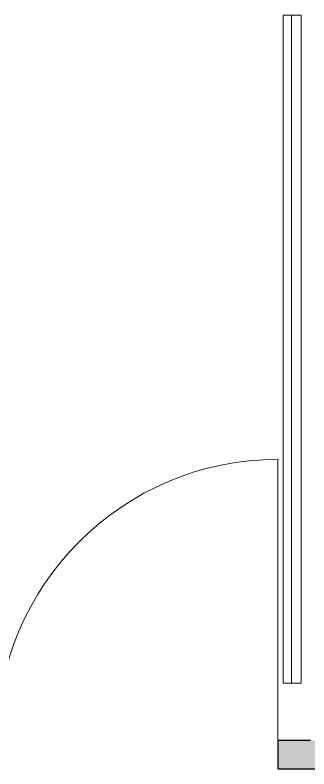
# Model space of a CAD drawing. Header units: millimetres. Extents: x 155927 to 326028, y -36033 to 97293.
# Drawn here: x 158380 to 159437, y 29758 to 32465 of the extents above; entities that cross this region are included whole.
import ezdxf

# ---------------------------------------------------------------- set-up
doc = ezdxf.new("R2010")
doc.units = ezdxf.units.MM
doc.header["$MEASUREMENT"] = 0
for name, color, linetype, lineweight in [('A-DOOR', 4, 'CONTINUOUS', 9), ('A-WALL-PATT', 7, 'CONTINUOUS', 9), ('I-FURN', 8, 'CONTINUOUS', 9), ('I-WALL', 7, 'CONTINUOUS', 9)]:
    doc.layers.add(name, color=color, linetype=linetype, lineweight=lineweight)

msp = doc.modelspace()

# ---------------------------------------------------------------- hatches: boundary and pattern name
at = {"layer": 'A-WALL-PATT'}
h = msp.add_hatch(color=256, dxfattribs=at)
h.paths.add_polyline_path([(167502.4, 29757.6), (167502.4, 29859.6), (166008.8, 29859.6), (166008.8, 29757.6), (167185.4, 29757.6)], flags=0)
h.paths.add_polyline_path([(164661.8, 29757.6), (164998.8, 29757.6), (164998.8, 29859.6), (164661.8, 29859.6)], flags=0)
h.paths.add_polyline_path([(163651.8, 29757.6), (163651.8, 29859.6), (161945.3, 29859.6), (161945.3, 29757.6), (162332.8, 29757.6)], flags=0)
h.paths.add_polyline_path([(160935.3, 29757.6), (160935.3, 29859.6), (159324.8, 29859.6), (159324.8, 29757.6), (159906.5, 29757.6)], flags=0)
h.paths.add_polyline_path([(158314.8, 29757.6), (158314.8, 29859.6), (156862.8, 29859.6), (156862.8, 29757.6), (158086.7, 29757.6)], flags=0)

# ---------------------------------------------------------------- linework, layer by layer
at = {"layer": 'A-DOOR'}
msp.add_line((159324.8, 29859.6), (159324.8, 30869.6), dxfattribs=at)
msp.add_arc((159324.8, 29859.6), 1010, 90, 180, dxfattribs=at)
at = {"layer": 'I-FURN'}
for p, q in [((159343.8, 32465.2), (159373.8, 32465.2)), ((159343.8, 30065.2), (159343.8, 32465.2)), ((159373.8, 32465.2), (159373.8, 30065.2)), ((159408.8, 32465.2), (159373.8, 32465.2)), ((159373.8, 32465.2), (159373.8, 30065.2)), ((159408.8, 30065.2), (159408.8, 32465.2)), ((159373.8, 30065.2), (159343.8, 30065.2)), ((159373.8, 30065.2), (159408.8, 30065.2))]:
    msp.add_line(p, q, dxfattribs=at)
at = {"layer": 'I-WALL', "lineweight": 30}
for p, q in [((159442.3, 29859.6), (159324.8, 29859.6)), ((159324.8, 29859.6), (159324.8, 29757.6)), ((159324.8, 29757.6), (160935.3, 29757.6))]:
    msp.add_line(p, q, dxfattribs=at)

doc.saveas('drawing.dxf')
